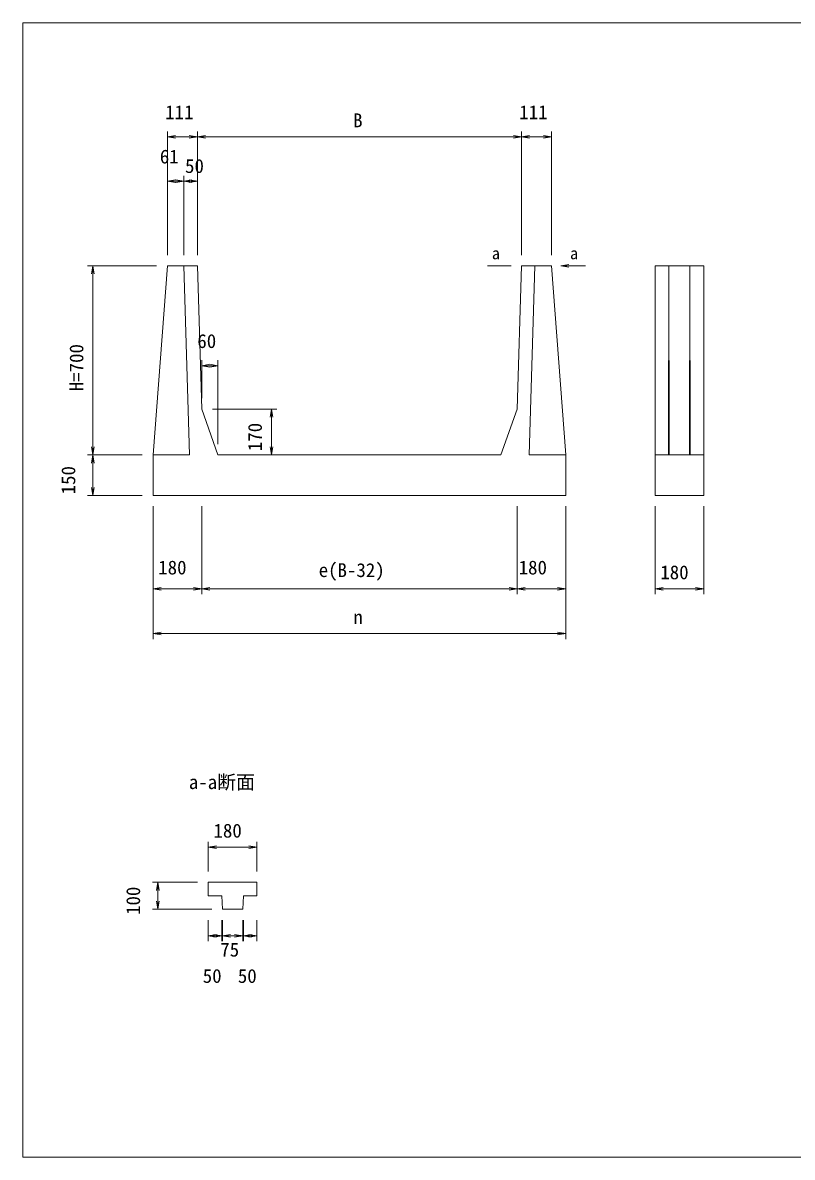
# Model space of a CAD drawing. Units: millimetres, scale not verified. Extents: x -90820 to 31671, y 1380 to 22380.
# Drawn here: x 1971 to 16220, y 1380 to 22380 of the extents above; entities that cross this region are included whole.
import ezdxf
from ezdxf.enums import TextEntityAlignment as Align

# ---------------------------------------------------------------- set-up
doc = ezdxf.new("R2010")
doc.units = ezdxf.units.MM
doc.header["$LTSCALE"] = 40
for name, color, linetype, lineweight in [('0_2', 7, 'Continuous', 18), ('D-STR-DIM（寸法）', 7, 'Continuous', 18), ('D-STR（構造物外形線）', 1, 'Continuous', 18), ('D-TTL(外枠）', 2, 'Continuous', 18)]:
    doc.layers.add(name, color=color, linetype=linetype, lineweight=lineweight)
doc.layers.add('D-MTR-TXT(文字列）', color=7, linetype='Continuous')
doc.styles.add('ＭＳ ゴシック', font='')
doc.styles.get('ＭＳ ゴシック').set_extended_font_data('MS Gothic')

msp = doc.modelspace()

# ---------------------------------------------------------------- linework, layer by layer
at = {"layer": '0_2'}
for p, q in [((4650.89, 20267.64), (4800.89, 20292.64)), ((4800.89, 20242.64), (4650.89, 20267.64)), ((4650.89, 20267.64), (4670.89, 20267.64)), ((5055.89, 20292.64), (5205.89, 20267.64)), ((5205.89, 20267.64), (5055.89, 20242.64)), ((5205.89, 20267.64), (5185.89, 20267.64)), ((5205.89, 20267.64), (5355.89, 20292.64)), ((5355.89, 20242.64), (5205.89, 20267.64)), ((5205.89, 20267.64), (5225.89, 20267.64)), ((11055.89, 20292.64), (11205.89, 20267.64)), ((11205.89, 20267.64), (11055.89, 20242.64)), ((11205.89, 20267.64), (11185.89, 20267.64)), ((11205.89, 20267.64), (11355.89, 20292.64)), ((11355.89, 20242.64), (11205.89, 20267.64)), ((11205.89, 20267.64), (11225.89, 20267.64)), ((11610.89, 20292.64), (11760.89, 20267.64)), ((11760.89, 20267.64), (11610.89, 20242.64)), ((11760.89, 20267.64), (11740.89, 20267.64)), ((4650.89, 19447.36), (4800.89, 19472.36)), ((4800.89, 19422.36), (4650.89, 19447.36)), ((4650.89, 19447.36), (4670.89, 19447.36)), ((4805.89, 19472.36), (4955.89, 19447.36)), ((4955.89, 19447.36), (4805.89, 19422.36)), ((4955.89, 19447.36), (4935.89, 19447.36)), ((4955.89, 19447.36), (5105.89, 19472.36)), ((5105.89, 19422.36), (4955.89, 19447.36)), ((4955.89, 19447.36), (4975.89, 19447.36)), ((5055.89, 19472.36), (5205.89, 19447.36)), ((5205.89, 19447.36), (5055.89, 19422.36)), ((5205.89, 19447.36), (5185.89, 19447.36)), ((3246.59, 17729.74), (3271.59, 17879.74)), ((3271.59, 17879.74), (3296.59, 17729.74)), ((3271.59, 17879.74), (3271.59, 17859.74)), ((11933.39, 17879.74), (12083.39, 17904.74)), ((12083.39, 17854.74), (11933.39, 17879.74)), ((11933.39, 17879.74), (11953.39, 17879.74)), ((5285.89, 16032.24), (5435.89, 16057.24)), ((5435.89, 16007.24), (5285.89, 16032.24)), ((5285.89, 16032.24), (5305.89, 16032.24)), ((5435.89, 16057.24), (5585.89, 16032.24)), ((5585.89, 16032.24), (5435.89, 16007.24)), ((5585.89, 16032.24), (5565.89, 16032.24)), ((6552.11, 15079.74), (6577.11, 15229.74)), ((6577.11, 15229.74), (6602.11, 15079.74)), ((6577.11, 15229.74), (6577.11, 15209.74)), ((3271.59, 14379.74), (3246.59, 14529.74)), ((3296.59, 14529.74), (3271.59, 14379.74)), ((6577.11, 14379.74), (6552.11, 14529.74)), ((6602.11, 14529.74), (6577.11, 14379.74)), ((3246.59, 14229.74), (3271.59, 14379.74)), ((3271.59, 14379.74), (3271.59, 14399.74)), ((3271.59, 14379.74), (3296.59, 14229.74)), ((3271.59, 14379.74), (3271.59, 14359.74)), ((6577.11, 14379.74), (6577.11, 14399.74)), ((3271.59, 13629.74), (3246.59, 13779.74)), ((3296.59, 13779.74), (3271.59, 13629.74)), ((3271.59, 13629.74), (3271.59, 13649.74)), ((4385.89, 11901.96), (4535.89, 11926.96)), ((4535.89, 11876.96), (4385.89, 11901.96)), ((4385.89, 11901.96), (4405.89, 11901.96)), ((5135.89, 11926.96), (5285.89, 11901.96)), ((5285.89, 11901.96), (5135.89, 11876.96)), ((5285.89, 11901.96), (5265.89, 11901.96)), ((5285.89, 11901.96), (5435.89, 11926.96)), ((5435.89, 11876.96), (5285.89, 11901.96)), ((5285.89, 11901.96), (5305.89, 11901.96)), ((10975.89, 11926.96), (11125.89, 11901.96)), ((11125.89, 11901.96), (10975.89, 11876.96)), ((11125.89, 11901.96), (11105.89, 11901.96)), ((11125.89, 11901.96), (11275.89, 11926.96)), ((11275.89, 11876.96), (11125.89, 11901.96)), ((11125.89, 11901.96), (11145.89, 11901.96)), ((11875.89, 11926.96), (12025.89, 11901.96)), ((12025.89, 11901.96), (11875.89, 11876.96)), ((12025.89, 11901.96), (12005.89, 11901.96)), ((13680.99, 11901.96), (13830.99, 11926.96)), ((13830.99, 11876.96), (13680.99, 11901.96)), ((13680.99, 11901.96), (13700.99, 11901.96)), ((14430.99, 11926.96), (14580.99, 11901.96)), ((14580.99, 11901.96), (14430.99, 11876.96)), ((14580.99, 11901.96), (14560.99, 11901.96)), ((4385.89, 11072.71), (4535.89, 11097.71)), ((4535.89, 11047.71), (4385.89, 11072.71)), ((4385.89, 11072.71), (4405.89, 11072.71)), ((11875.89, 11097.71), (12025.89, 11072.71)), ((12025.89, 11072.71), (11875.89, 11047.71)), ((12025.89, 11072.71), (12005.89, 11072.71)), ((5408.35, 7120.25), (5558.35, 7145.25)), ((6158.35, 7145.25), (6308.35, 7120.25)), ((5558.35, 7095.25), (5408.35, 7120.25)), ((5408.35, 7120.25), (5428.35, 7120.25)), ((6308.35, 7120.25), (6158.35, 7095.25)), ((6308.35, 7120.25), (6288.35, 7120.25)), ((4447.37, 6320.54), (4472.37, 6470.54)), ((4472.37, 6470.54), (4497.37, 6320.54)), ((4472.37, 6470.54), (4472.37, 6450.54)), ((4472.37, 5970.54), (4447.37, 6120.54)), ((4497.37, 6120.54), (4472.37, 5970.54)), ((4472.37, 5970.54), (4472.37, 5990.54)), ((5408.35, 5481.67), (5558.35, 5506.67)), ((5558.35, 5456.67), (5408.35, 5481.67)), ((5408.35, 5481.67), (5428.35, 5481.67)), ((5508.35, 5506.67), (5658.35, 5481.67)), ((5658.35, 5481.67), (5508.35, 5456.67)), ((5658.35, 5481.67), (5638.35, 5481.67)), ((5670.85, 5481.67), (5820.85, 5506.67)), ((5820.85, 5456.67), (5670.85, 5481.67)), ((5670.85, 5481.67), (5690.85, 5481.67)), ((5895.85, 5506.67), (6045.85, 5481.67)), ((6045.85, 5481.67), (5895.85, 5456.67)), ((6045.85, 5481.67), (6025.85, 5481.67)), ((6058.35, 5481.67), (6208.35, 5506.67)), ((6208.35, 5456.67), (6058.35, 5481.67)), ((6058.35, 5481.67), (6078.35, 5481.67)), ((6158.35, 5506.67), (6308.35, 5481.67)), ((6308.35, 5481.67), (6158.35, 5456.67)), ((6308.35, 5481.67), (6288.35, 5481.67))]:
    msp.add_line(p, q, dxfattribs=at)
at = {"layer": 'D-STR-DIM（寸法）'}
for p, q in [((4650.89, 18079.74), (4650.89, 20367.64)), ((4670.89, 20267.64), (5185.89, 20267.64)), ((5205.89, 18079.74), (5205.89, 20367.64)), ((5205.89, 18579.74), (5205.89, 20367.64)), ((5225.89, 20267.64), (11185.89, 20267.64)), ((11205.89, 18079.74), (11205.89, 20367.64)), ((11205.89, 18079.74), (11205.89, 20367.64)), ((11740.89, 20267.64), (11225.89, 20267.64)), ((11760.89, 18079.74), (11760.89, 20367.64)), ((4650.89, 18079.74), (4650.89, 19547.36)), ((4955.89, 18079.74), (4955.89, 19547.36)), ((4955.89, 18079.74), (4955.89, 19547.36)), ((5205.89, 18079.74), (5205.89, 19547.36)), ((4935.89, 19447.36), (4670.89, 19447.36)), ((4975.89, 19447.36), (5185.89, 19447.36)), ((4450.89, 17879.74), (3171.59, 17879.74)), ((3271.59, 17859.74), (3271.59, 14399.74)), ((11013.39, 17879.74), (10576.88, 17879.74)), ((11953.39, 17879.74), (12389.9, 17879.74)), ((5285.89, 15429.74), (5285.89, 16132.24)), ((5305.89, 16032.24), (5565.89, 16032.24)), ((5585.89, 14579.74), (5585.89, 16132.24)), ((5485.89, 15229.74), (6677.11, 15229.74)), ((6577.11, 14399.74), (6577.11, 15209.74)), ((4185.89, 14379.74), (3171.59, 14379.74)), ((4185.89, 14379.74), (3171.59, 14379.74)), ((3271.59, 13649.74), (3271.59, 14359.74)), ((5785.89, 14379.74), (6677.11, 14379.74)), ((4185.89, 13629.74), (3171.59, 13629.74)), ((4385.89, 13429.74), (4385.89, 11801.96)), ((4385.89, 13429.74), (4385.89, 10972.71)), ((5285.89, 13429.74), (5285.89, 11801.96)), ((5285.89, 13429.74), (5285.89, 11801.96)), ((11125.89, 13429.74), (11125.89, 11801.96)), ((11125.89, 13429.74), (11125.89, 11801.96)), ((12025.89, 13429.74), (12025.89, 11801.96)), ((12025.89, 13429.74), (12025.89, 10972.71)), ((13680.99, 13429.74), (13680.99, 11801.96)), ((14580.99, 13429.74), (14580.99, 11801.96)), ((4405.89, 11901.96), (5265.89, 11901.96)), ((11105.89, 11901.96), (5305.89, 11901.96)), ((12005.89, 11901.96), (11145.89, 11901.96)), ((14560.99, 11901.96), (13700.99, 11901.96)), ((4405.89, 11072.71), (12005.89, 11072.71)), ((5408.35, 6670.54), (5408.35, 7220.25)), ((6308.35, 6670.54), (6308.35, 7220.25)), ((5428.35, 7120.25), (6288.35, 7120.25)), ((5208.35, 6470.54), (4372.37, 6470.54)), ((4472.37, 6450.54), (4472.37, 5990.54)), ((5470.85, 5970.54), (4372.37, 5970.54)), ((5408.35, 5770.54), (5408.35, 5381.67)), ((5658.35, 5770.54), (5658.35, 5381.67)), ((5670.85, 5770.54), (5670.85, 5381.67)), ((6045.85, 5770.54), (6045.85, 5381.67)), ((6058.35, 5770.54), (6058.35, 5381.67)), ((6308.35, 5770.54), (6308.35, 5381.67)), ((5428.35, 5481.67), (5638.35, 5481.67)), ((6025.85, 5481.67), (5690.85, 5481.67)), ((6288.35, 5481.67), (6078.35, 5481.67))]:
    msp.add_line(p, q, dxfattribs=at)
at = {"layer": 'D-STR（構造物外形線）'}
for p, q in [((4650.89, 17879.74), (4385.89, 14379.74)), ((5205.89, 17879.74), (4650.89, 17879.74)), ((4955.89, 17879.74), (5061.55, 14379.74)), ((5205.89, 17879.74), (5285.89, 15229.74)), ((11205.89, 17879.74), (11125.89, 15229.74)), ((11205.89, 17879.74), (11760.89, 17879.74)), ((11455.89, 17879.74), (11350.23, 14379.74)), ((12025.89, 14379.74), (11760.89, 17879.74)), ((13680.99, 17879.74), (14580.99, 17879.74)), ((13680.99, 17879.74), (13680.99, 13629.74)), ((14580.99, 17879.74), (14580.99, 13629.74)), ((5285.89, 15229.74), (5585.89, 14379.74)), ((10825.89, 14379.74), (11125.89, 15229.74)), ((4385.89, 14379.74), (4385.89, 13629.74)), ((5061.55, 14379.74), (4385.89, 14379.74)), ((5585.89, 14379.74), (10825.89, 14379.74)), ((11350.23, 14379.74), (12025.89, 14379.74)), ((12025.89, 13629.74), (12025.89, 14379.74)), ((13680.99, 14379.74), (14580.99, 14379.74)), ((4385.89, 13629.74), (12025.89, 13629.74)), ((13680.99, 13629.74), (14580.99, 13629.74)), ((5408.35, 6470.54), (6308.35, 6470.54)), ((5408.35, 6470.54), (5408.35, 6220.54)), ((6308.35, 6470.54), (6308.35, 6220.54)), ((5408.35, 6220.54), (5658.35, 6220.54)), ((5658.35, 6220.54), (5670.85, 5970.54)), ((6058.35, 6220.54), (6045.85, 5970.54)), ((6308.35, 6220.54), (6058.35, 6220.54)), ((5670.85, 5970.54), (6045.85, 5970.54))]:
    msp.add_line(p, q, dxfattribs=at)
at = {"layer": 'D-STR（構造物外形線）', "color": 2}
for p, q in [((13937.24, 17879.74), (13930.99, 14379.74)), ((13943.49, 14379.74), (13937.24, 17879.74)), ((14324.74, 17879.74), (14318.49, 14379.74)), ((14330.99, 14379.74), (14324.74, 17879.74))]:
    msp.add_line(p, q, dxfattribs=at)
at = {"layer": 'D-TTL(外枠）'}
for p, q in [((1971.41, 22380.23), (31671.41, 22380.23)), ((1971.41, 1380.23), (1971.41, 22380.23)), ((31671.41, 1380.23), (1971.41, 1380.23)), ((1971.41, 1380.23), (31671.41, 1380.23))]:
    msp.add_line(p, q, dxfattribs=at)

# ---------------------------------------------------------------- texts
at = {"layer": 'D-MTR-TXT(文字列）', "style": 'ＭＳ ゴシック'}
for s, height, p in [('a', 219.9, (10657.82, 17935.67)), ('a', 219.9, (12105.22, 17935.67)), ('a-a断面', 256.6, (5047.61, 8119.56))]:
    msp.add_text(s, height=height, dxfattribs=at).set_placement(p, align=Align.BOTTOM_LEFT)
at = {"layer": 'D-STR-DIM（寸法）', "style": 'ＭＳ ゴシック'}
for s, p in [('111', (4609.48, 20517.64)), ('111', (11164.48, 20517.64)), ('B', (8089.52, 20367.64)), ('61', (4510.46, 19697.36)), ('50', (4977.59, 19522.36)), ('60', (5204.93, 16282.24)), ('180', (4481.25, 12091.13)), ('e(B-32)', (7451.7, 12042.83)), ('180', (11153.87, 12091.13)), ('180', (13776.54, 12001.96)), ('n', (8092.18, 11172.71)), ('180', (5503.91, 7220.25)), ('75', (5630.05, 5018.48)), ('50', (5305.05, 4531.67)), ('50', (5955.05, 4531.67))]:
    msp.add_text(s, height=256.6, dxfattribs=at).set_placement(p, align=Align.BOTTOM_LEFT)
for s, p in [('H=700', (3171.59, 15559.43)), ('170', (6477.11, 14450.29)), ('150', (3021.59, 13650.29)), ('100', (4222.37, 5866.1))]:
    msp.add_text(s, height=256.6, rotation=90, dxfattribs=at).set_placement(p, align=Align.BOTTOM_LEFT)

doc.saveas('drawing.dxf')
